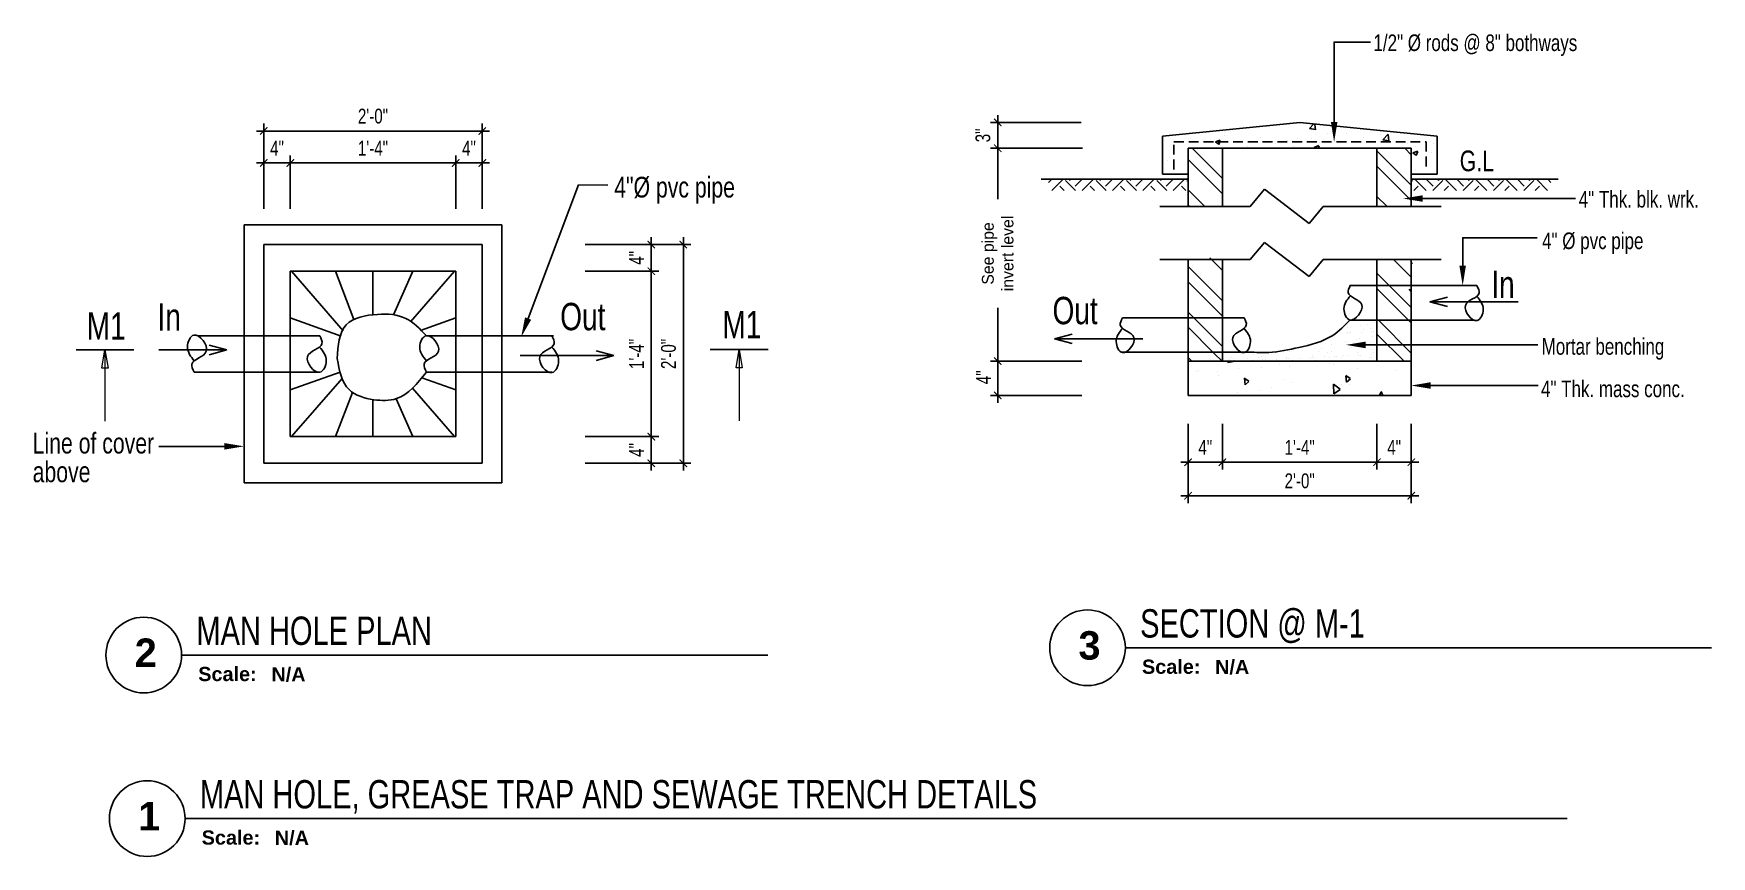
# Model space of a CAD drawing. Header units: inches. Extents: x 8351 to 42256, y 21052 to 33437.
# Drawn here: x 16513.5 to 16854.1, y 24119.2 to 24286.1 of the extents above; entities that cross this region are included whole.
import ezdxf
from ezdxf.enums import TextEntityAlignment as Align

# ---------------------------------------------------------------- set-up
doc = ezdxf.new("R2010")
doc.units = ezdxf.units.IN
doc.header["$MEASUREMENT"] = 0
doc.linetypes.add('DASHED', pattern=[0.75, 0.5, -0.25])
doc.layers.add('dim', color=7, linetype='Continuous')
doc.layers.add('window', color=7, linetype='Continuous')
doc.layers.add('text', color=7, linetype='Continuous', lineweight=9)
doc.layers.add('wall', color=7, linetype='Continuous', lineweight=53)
doc.styles.add('AEP style', font='swisscl.ttf')
doc.styles.add('SANSSERIFBOLD', font='sanssb__.ttf')
doc.styles.get("Standard").update_dxf_attribs({"font": 'consolab.ttf', "height": 11})
doc.dimstyles.new('A4', dxfattribs={"dimscale": 47, "dimtxt": 12, "dimasz": 0.1875, "dimexe": 0.18, "dimexo": 0.0625, "dimgap": 0.09, "dimtad": 1, "dimdec": 0, "dimzin": 0, "dimdsep": 46, "dimlunit": 4, "dimtxsty": 'Standard', "dimcen": 0.09, "dimclrd": 252, "dimclre": 252, "dimadec": 0, "dimazin": 0, "dimtfac": 1, "dimtdec": 0, "dimtix": 1, "dimtofl": 0, "dimtmove": 2, "dimatfit": 3, "dimfxl": 1, "dimtolj": 1, "dimtzin": 0, "dimlwd": 18, "dimlwe": 18, "dimarcsym": 0})

# ---------------------------------------------------------------- blocks, each defined once
blk = doc.blocks.new('_ArchTick')
at = {"color": 0, "linetype": 'ByBlock', "const_width": 0.15}
blk.add_lwpolyline([(-0.5, -0.5), (0.5, 0.5)], dxfattribs=at)
blk = doc.blocks.new('_Open30')
at = {"color": 0, "linetype": 'ByBlock', "lineweight": -2}
for p, q in [((-1, 0.268), (0, 0)), ((0, 0), (-1, -0.268)), ((0, 0), (-1, 0))]:
    blk.add_line(p, q, dxfattribs=at)
blk = doc.blocks.new('*U422')
blk.add_line((0.842, -0.513), (4.714, -0.513))
at = {"lineweight": 25}
blk.add_circle((0.592, -0.513), 0.25, dxfattribs=at)
at = {"insert": (0.952, -0.591), "char_height": 0.0938, "width": 0.39163, "attachment_point": 1, "style": 'SANSSERIFBOLD'}
blk.add_mtext('Scale: ', dxfattribs=at)
at = {"ltscale": 15, "style": 'SANSSERIFBOLD', "flags": 8}
blk.add_attdef('VIEWNAME', text='', height=0.188, dxfattribs=at).set_placement((0.942, -0.511), align=Align.BOTTOM_LEFT)
blk.add_attdef('#', text='', height=0.188, dxfattribs=at).set_placement((0.592, -0.511), align=Align.MIDDLE_CENTER)
blk.add_attdef('VPSCALE', text='', height=0.0938, dxfattribs=at).set_placement((1.362, -0.589), align=Align.TOP_LEFT)
blk = doc.blocks.new('*U423')
blk.add_line((0.842, -0.513), (4.714, -0.513))
at = {"lineweight": 25}
blk.add_circle((0.592, -0.513), 0.25, dxfattribs=at)
at = {"insert": (0.952, -0.591), "char_height": 0.0938, "width": 0.39163, "attachment_point": 1, "style": 'SANSSERIFBOLD'}
blk.add_mtext('Scale: ', dxfattribs=at)
at = {"ltscale": 15, "style": 'SANSSERIFBOLD', "flags": 8}
blk.add_attdef('VIEWNAME', text='', height=0.188, dxfattribs=at).set_placement((0.942, -0.511), align=Align.BOTTOM_LEFT)
blk.add_attdef('#', text='', height=0.188, dxfattribs=at).set_placement((0.592, -0.511), align=Align.MIDDLE_CENTER)
blk.add_attdef('VPSCALE', text='', height=0.0938, dxfattribs=at).set_placement((1.362, -0.589), align=Align.TOP_LEFT)
blk = doc.blocks.new('*U425')
blk.add_line((0.842, -0.513), (9.973, -0.513))
at = {"lineweight": 25}
blk.add_circle((0.592, -0.513), 0.25, dxfattribs=at)
at = {"insert": (0.952, -0.591), "char_height": 0.0938, "width": 0.39163, "attachment_point": 1, "style": 'SANSSERIFBOLD'}
blk.add_mtext('Scale: ', dxfattribs=at)
at = {"ltscale": 15, "style": 'SANSSERIFBOLD', "flags": 8}
blk.add_attdef('VIEWNAME', text='', height=0.188, dxfattribs=at).set_placement((0.942, -0.511), align=Align.BOTTOM_LEFT)
blk.add_attdef('#', text='', height=0.188, dxfattribs=at).set_placement((0.592, -0.511), align=Align.MIDDLE_CENTER)
blk.add_attdef('VPSCALE', text='', height=0.0938, dxfattribs=at).set_placement((1.362, -0.589), align=Align.TOP_LEFT)

msp = doc.modelspace()

# ---------------------------------------------------------------- linework, layer by layer
at = {"color": 0, "linetype": 'ByBlock'}
for p, q in [((16560.25, 24261.34), (16560.25, 24267.83)), ((16604.6, 24261.34), (16604.6, 24267.83)), ((16726.18, 24268.06), (16707.72, 24268.06)), ((16709.22, 24268.06), (16709.22, 24269.56)), ((16709.22, 24262.83), (16709.22, 24268.06)), ((16558.75, 24266.33), (16606.1, 24266.33)), ((16709.22, 24264.33), (16709.22, 24252.53)), ((16560.25, 24259.84), (16558.75, 24259.84)), ((16560.25, 24250.54), (16560.25, 24261.34)), ((16565.64, 24259.84), (16560.25, 24259.84)), ((16564.14, 24259.84), (16600.71, 24259.84)), ((16565.64, 24250.54), (16565.64, 24261.34)), ((16565.64, 24259.84), (16567.14, 24259.84)), ((16599.21, 24259.84), (16597.71, 24259.84)), ((16599.21, 24250.54), (16599.21, 24261.34)), ((16604.6, 24259.84), (16599.21, 24259.84)), ((16604.6, 24250.54), (16604.6, 24261.34)), ((16604.6, 24259.84), (16606.1, 24259.84)), ((16726.4, 24262.83), (16707.72, 24262.83)), ((16709.22, 24262.83), (16709.22, 24261.33)), ((16625.47, 24243.29), (16640.41, 24243.29)), ((16638.91, 24243.29), (16638.91, 24244.79)), ((16638.91, 24237.89), (16638.91, 24243.29)), ((16640.41, 24243.29), (16646.91, 24243.29)), ((16645.41, 24244.79), (16645.41, 24197.43)), ((16638.91, 24239.39), (16638.91, 24202.83)), ((16565.9, 24237.89), (16576.39, 24225.82)), ((16578.56, 24228.11), (16574.84, 24237.89)), ((16582.42, 24229.06), (16582.42, 24237.89)), ((16586.59, 24229.05), (16590.49, 24237.89)), ((16598.95, 24237.89), (16590, 24227.6)), ((16625.47, 24237.89), (16640.41, 24237.89)), ((16638.91, 24237.89), (16638.91, 24236.39)), ((16709.22, 24218.16), (16709.22, 24230.44)), ((16575.99, 24224.72), (16565.64, 24228.4)), ((16592.07, 24225.86), (16599.21, 24228.4)), ((16726.3, 24219.66), (16707.72, 24219.66)), ((16709.22, 24219.66), (16709.22, 24221.16)), ((16709.22, 24212.69), (16709.22, 24219.66)), ((16575.74, 24217.41), (16565.64, 24213.82)), ((16565.9, 24204.33), (16576.16, 24216.13)), ((16592.33, 24216.27), (16599.21, 24213.82)), ((16578.26, 24213.31), (16574.84, 24204.33)), ((16598.95, 24204.33), (16590.42, 24214.14)), ((16726.3, 24212.69), (16707.72, 24212.69)), ((16709.22, 24212.69), (16709.22, 24211.19)), ((16582.42, 24211.86), (16582.42, 24204.33)), ((16587.1, 24212.02), (16590.49, 24204.33)), ((16638.91, 24204.33), (16638.91, 24205.83)), ((16747.85, 24206.96), (16747.85, 24197.65)), ((16754.82, 24206.96), (16754.82, 24197.65)), ((16786.19, 24206.96), (16786.19, 24197.65)), ((16793.15, 24206.96), (16793.15, 24197.65)), ((16625.47, 24204.33), (16640.41, 24204.33)), ((16638.91, 24198.93), (16638.91, 24204.33)), ((16625.47, 24198.93), (16640.41, 24198.93)), ((16638.91, 24198.93), (16638.91, 24197.43)), ((16640.41, 24198.93), (16646.91, 24198.93)), ((16747.85, 24199.15), (16746.35, 24199.15)), ((16754.82, 24199.15), (16747.85, 24199.15)), ((16787.69, 24199.15), (16753.32, 24199.15)), ((16754.82, 24199.15), (16756.32, 24199.15)), ((16786.19, 24199.15), (16784.69, 24199.15)), ((16793.15, 24199.15), (16786.19, 24199.15)), ((16793.15, 24199.15), (16794.65, 24199.15)), ((16747.85, 24197.65), (16747.85, 24190.85)), ((16793.15, 24197.65), (16793.15, 24190.85)), ((16746.35, 24192.35), (16794.65, 24192.35))]:
    msp.add_line(p, q, dxfattribs=at)
at = {"color": 0}
for p, q in [((16742.63, 24265.31), (16770.5, 24268.06)), ((16798.38, 24265.31), (16770.5, 24268.06)), ((16742.63, 24257.6), (16742.63, 24265.31)), ((16798.38, 24257.6), (16798.38, 24265.31)), ((16747.85, 24251.01), (16747.85, 24262.83)), ((16747.85, 24262.83), (16793.15, 24262.83)), ((16747.85, 24260.58), (16754.82, 24253.61)), ((16748.69, 24262.83), (16754.82, 24256.69)), ((16754.82, 24251.01), (16754.82, 24262.83)), ((16786.19, 24251.01), (16786.19, 24262.83)), ((16786.19, 24262.29), (16793.15, 24255.32)), ((16791.81, 24262.83), (16793.15, 24261.48)), ((16793.15, 24251.01), (16793.15, 24262.83)), ((16742.63, 24257.6), (16747.85, 24257.6)), ((16786.19, 24259.21), (16793.15, 24252.24)), ((16798.38, 24257.6), (16793.15, 24257.6)), ((16747.85, 24254.42), (16751.27, 24251.01)), ((16786.19, 24253.05), (16788.23, 24251.01)), ((16747.85, 24251.34), (16748.19, 24251.01)), ((16608.6, 24247.29), (16556.25, 24247.29)), ((16556.25, 24194.93), (16556.25, 24247.29)), ((16608.6, 24194.93), (16608.6, 24247.29)), ((16604.6, 24243.29), (16560.25, 24243.29)), ((16560.25, 24198.93), (16560.25, 24243.29)), ((16604.6, 24198.93), (16604.6, 24243.29)), ((16747.85, 24212.69), (16747.85, 24240.24)), ((16752.23, 24240.62), (16754.82, 24238.03)), ((16754.82, 24219.66), (16754.82, 24240.24)), ((16786.19, 24219.66), (16786.19, 24240.24)), ((16789.68, 24240.13), (16793.15, 24236.66)), ((16793.02, 24239.87), (16793.41, 24239.48)), ((16793.15, 24212.69), (16793.15, 24240.24)), ((16599.21, 24237.89), (16565.64, 24237.89)), ((16565.64, 24204.33), (16565.64, 24237.89)), ((16599.21, 24204.33), (16599.21, 24237.89)), ((16747.85, 24238.84), (16754.82, 24231.87)), ((16786.19, 24237.47), (16788.8, 24234.85)), ((16747.85, 24235.76), (16754.82, 24228.79)), ((16786.19, 24234.39), (16793.15, 24227.42)), ((16786.32, 24234.96), (16793.29, 24234.96)), ((16788.8, 24234.85), (16793.15, 24230.5)), ((16792.69, 24234.22), (16793.15, 24233.76)), ((16747.85, 24229.6), (16754.82, 24222.63)), ((16747.85, 24228.45), (16754.82, 24228.45)), ((16747.85, 24226.52), (16753, 24221.36)), ((16780.12, 24226.56), (16780.12, 24226.56)), ((16782.91, 24226.88), (16782.91, 24226.88)), ((16783.39, 24225.98), (16783.39, 24225.98)), ((16784.26, 24227.11), (16784.26, 24227.11)), ((16784.78, 24226.31), (16784.78, 24226.31)), ((16784.82, 24227.84), (16784.82, 24227.84)), ((16785.74, 24227.4), (16785.74, 24227.4)), ((16786.19, 24227.99), (16793.15, 24227.99)), ((16786.53, 24227.88), (16793.15, 24221.26)), ((16546.81, 24224.81), (16560.25, 24224.81)), ((16565.64, 24224.81), (16560.25, 24224.81)), ((16565.64, 24224.81), (16571.6, 24224.81)), ((16593.25, 24224.81), (16599.21, 24224.81)), ((16604.6, 24224.81), (16599.21, 24224.81)), ((16604.6, 24224.81), (16619.04, 24224.81)), ((16776.91, 24223.11), (16776.91, 24223.11)), ((16779.73, 24223.62), (16779.73, 24223.62)), ((16779.93, 24225.24), (16779.93, 24225.24)), ((16780.17, 24225.36), (16780.17, 24225.36)), ((16780.61, 24225.38), (16780.61, 24225.38)), ((16780.78, 24225.42), (16780.78, 24225.42)), ((16780.95, 24222.47), (16780.95, 24222.47)), ((16781.38, 24223.36), (16781.38, 24223.36)), ((16781.94, 24224.09), (16781.94, 24224.09)), ((16782.57, 24224.26), (16782.57, 24224.26)), ((16782.96, 24225.49), (16782.96, 24225.49)), ((16784.01, 24223.14), (16784.01, 24223.14)), ((16784.86, 24223.33), (16784.86, 24223.33)), ((16785.01, 24225.58), (16785.01, 24225.58)), ((16785.37, 24224.59), (16785.37, 24224.59)), ((16785.45, 24225.59), (16785.45, 24225.59)), ((16786.19, 24225.15), (16791.78, 24219.55)), ((16522.17, 24221.94), (16533.89, 24221.94)), ((16650.88, 24222.03), (16662.6, 24222.03)), ((16747.85, 24221.48), (16754.82, 24221.48)), ((16747.85, 24220.36), (16748.66, 24219.55)), ((16747.85, 24219.66), (16793.15, 24219.66)), ((16753, 24221.36), (16754.82, 24219.55)), ((16756.03, 24219.72), (16756.03, 24219.72)), ((16756.2, 24219.97), (16756.2, 24219.97)), ((16756.59, 24220.45), (16756.59, 24220.45)), ((16757.05, 24220.16), (16757.05, 24220.16)), ((16757.2, 24219.82), (16757.2, 24219.82)), ((16758.19, 24219.73), (16758.19, 24219.73)), ((16758.63, 24219.75), (16758.63, 24219.75)), ((16760, 24220.15), (16760, 24220.15)), ((16760.98, 24219.86), (16760.98, 24219.86)), ((16761.05, 24221.05), (16761.05, 24221.05)), ((16762.22, 24220.44), (16762.22, 24220.44)), ((16762.82, 24220.66), (16762.82, 24220.66)), ((16763.03, 24219.95), (16763.03, 24219.95)), ((16763.47, 24219.96), (16763.47, 24219.96)), ((16765.66, 24221.3), (16765.66, 24221.3)), ((16765.82, 24220.07), (16765.82, 24220.07)), ((16767.82, 24220.39), (16767.82, 24220.39)), ((16767.87, 24220.16), (16767.87, 24220.16)), ((16768.31, 24220.18), (16768.31, 24220.18)), ((16768.45, 24221.63), (16768.45, 24221.63)), ((16769.04, 24219.83), (16769.04, 24219.83)), ((16770.66, 24220.28), (16770.66, 24220.28)), ((16772.71, 24220.37), (16772.71, 24220.37)), ((16773.04, 24220.71), (16773.04, 24220.71)), ((16773.15, 24220.39), (16773.15, 24220.39)), ((16773.45, 24220.38), (16773.45, 24220.38)), ((16773.73, 24219.84), (16773.73, 24219.84)), ((16774.32, 24221.51), (16774.32, 24221.51)), ((16774.88, 24222.24), (16774.88, 24222.24)), ((16775.5, 24220.49), (16775.5, 24220.49)), ((16776.1, 24221.39), (16776.1, 24221.39)), ((16776.56, 24220.48), (16776.56, 24220.48)), ((16776.95, 24221.58), (16776.95, 24221.58)), ((16777.55, 24220.58), (16777.55, 24220.58)), ((16777.98, 24220.6), (16777.98, 24220.6)), ((16779.06, 24220.33), (16779.06, 24220.33)), ((16779.36, 24220.81), (16779.36, 24220.81)), ((16780.33, 24220.7), (16780.33, 24220.7)), ((16780.51, 24222.23), (16780.51, 24222.23)), ((16782.18, 24221.32), (16782.18, 24221.32)), ((16782.39, 24220.79), (16782.39, 24220.79)), ((16782.82, 24220.81), (16782.82, 24220.81)), ((16784.69, 24220.32), (16784.69, 24220.32)), ((16785.02, 24221.96), (16785.02, 24221.96)), ((16785.03, 24220.38), (16785.03, 24220.38)), ((16785.17, 24220.91), (16785.17, 24220.91)), ((16785.56, 24221.46), (16785.56, 24221.46)), ((16786.11, 24222.18), (16786.11, 24222.18)), ((16546.12, 24217.41), (16560.25, 24217.41)), ((16565.64, 24217.41), (16560.25, 24217.41)), ((16565.64, 24217.41), (16571.6, 24217.41)), ((16593.25, 24217.41), (16599.21, 24217.41)), ((16604.6, 24217.41), (16599.21, 24217.41)), ((16604.6, 24217.41), (16618.73, 24217.41)), ((16747.85, 24212.69), (16793.15, 24212.69)), ((16599.21, 24204.33), (16565.64, 24204.33)), ((16604.6, 24198.93), (16560.25, 24198.93)), ((16608.6, 24194.93), (16556.25, 24194.93))]:
    msp.add_line(p, q, dxfattribs=at)
at = {"color": 0, "lineweight": 25, "ltscale": 10}
for p, q in [((16747.85, 24256.55), (16718.05, 24256.55)), ((16793.15, 24256.55), (16822.96, 24256.55)), ((16763.34, 24254.5), (16760.42, 24251.01)), ((16772.41, 24247.6), (16763.34, 24254.5)), ((16760.42, 24251.01), (16742.14, 24251.01)), ((16775.26, 24251.01), (16772.41, 24247.6)), ((16799.24, 24251.01), (16775.26, 24251.01)), ((16763.34, 24243.74), (16760.42, 24240.24)), ((16772.41, 24236.84), (16763.34, 24243.74)), ((16760.42, 24240.24), (16742.14, 24240.24)), ((16775.26, 24240.24), (16772.41, 24236.84)), ((16799.24, 24240.24), (16775.26, 24240.24)), ((16786.32, 24234.96), (16780.71, 24234.96)), ((16806.48, 24234.96), (16793.15, 24234.96)), ((16747.85, 24228.45), (16734.53, 24228.45)), ((16759.24, 24228.45), (16754.82, 24228.45)), ((16786.19, 24227.99), (16780.71, 24227.99)), ((16805.83, 24227.99), (16793.15, 24227.99)), ((16747.85, 24221.48), (16734.24, 24221.48)), ((16760.3, 24221.48), (16754.82, 24221.48))]:
    msp.add_line(p, q, dxfattribs=at)
at = {"color": 0}
for points in [[(16800.5, 24231.67), (16814.82, 24231.67)], [(16724.31, 24224.17), (16738.64, 24224.17)], [(16549.15, 24221.91), (16538.96, 24221.91)], [(16627.73, 24220.76), (16612.32, 24220.76)]]:
    msp.add_lwpolyline(points, dxfattribs=at)
at = {"color": 0, "lineweight": 25, "ltscale": 10}
for points in [[(16780.77, 24234.96), (16780.33, 24233.55), (16783.1, 24231.08), (16780.71, 24227.99), (16779.49, 24230.24), (16780.78, 24232.91)], [(16806.48, 24234.96), (16806.92, 24233.43), (16804.15, 24230.96), (16806.49, 24227.89), (16807.75, 24230.12), (16806.46, 24232.79)], [(16734.53, 24228.45), (16734.09, 24226.92), (16736.86, 24224.44), (16734.52, 24221.38), (16733.26, 24223.61), (16734.54, 24226.28)], [(16759.24, 24228.45), (16759.67, 24226.92), (16756.91, 24224.44), (16759.25, 24221.38), (16760.51, 24223.61), (16759.22, 24226.28)]]:
    msp.add_spline(points, degree=3, dxfattribs=at)
at = {"color": 0, "linetype": 'ByBlock'}
for points in [[(16593.25, 24224.81), (16589.08, 24228.31), (16583.34, 24229.14), (16576.99, 24227.01), (16575.15, 24220.17)], [(16593.25, 24217.41), (16587.16, 24212.04), (16582.59, 24211.83), (16577.57, 24213.87), (16575.15, 24220.17)]]:
    msp.add_spline(points, degree=3, dxfattribs=at)
at = {"color": 0}
for points in [[(16760.3, 24221.48), (16764.23, 24221.43), (16770.35, 24222.42), (16777.2, 24224.87), (16780.71, 24227.99)], [(16546.12, 24217.41), (16545.65, 24219.04), (16548.59, 24221.66), (16546.1, 24224.92), (16544.77, 24222.55), (16546.13, 24219.72)], [(16571.6, 24224.81), (16572.06, 24223.18), (16569.13, 24220.56), (16571.6, 24217.41), (16572.95, 24219.67), (16571.58, 24222.5)], [(16593.25, 24217.41), (16592.79, 24219.04), (16595.72, 24221.66), (16593.25, 24224.81), (16591.9, 24222.55), (16593.27, 24219.72)], [(16618.73, 24224.81), (16619.2, 24223.18), (16616.26, 24220.56), (16618.75, 24217.31), (16620.08, 24219.67), (16618.72, 24222.5)]]:
    msp.add_spline(points, degree=3, dxfattribs=at)
at = {"layer": 'dim', "color": 0}
for p, q in [((16772.47, 24266.84), (16773.3, 24267.71)), ((16772.47, 24266.84), (16773.71, 24266.65)), ((16773.71, 24266.6), (16773.59, 24267.67)), ((16748.4, 24264.75), (16748.4, 24264.75)), ((16753.41, 24264.12), (16754.38, 24264.49)), ((16753.41, 24264.12), (16754.1, 24263.65)), ((16754.1, 24263.59), (16754.39, 24264.43)), ((16755.14, 24265.35), (16755.14, 24265.35)), ((16756.53, 24266.15), (16756.53, 24266.15)), ((16762.58, 24265.04), (16762.58, 24265.04)), ((16765.58, 24263.79), (16765.58, 24263.79)), ((16768, 24264.48), (16768, 24264.48)), ((16769.31, 24263.23), (16769.31, 24263.23)), ((16770.02, 24264.73), (16770.02, 24264.73)), ((16772.82, 24264.84), (16772.82, 24264.84)), ((16773.44, 24263), (16774.41, 24263.38)), ((16774.25, 24262.83), (16774.42, 24263.32)), ((16774.59, 24263.93), (16774.59, 24263.93)), ((16776.13, 24265.88), (16776.13, 24265.88)), ((16777.46, 24264.41), (16777.46, 24264.41)), ((16779.97, 24265.82), (16779.97, 24265.82)), ((16783.4, 24265.09), (16783.4, 24265.09)), ((16784.9, 24264.1), (16784.9, 24264.1)), ((16786.88, 24265.54), (16786.88, 24265.54)), ((16787.35, 24264.54), (16788.43, 24265.67)), ((16787.35, 24264.54), (16788.59, 24264.35)), ((16788.59, 24264.29), (16788.44, 24265.62)), ((16792.34, 24263.78), (16792.34, 24263.78)), ((16797.71, 24263.79), (16797.71, 24263.79)), ((16742.63, 24259.98), (16742.67, 24260)), ((16742.63, 24259.79), (16742.67, 24259.94)), ((16743.61, 24260.3), (16743.61, 24260.3)), ((16744.14, 24260.87), (16744.14, 24260.87)), ((16758.54, 24262.9), (16758.54, 24262.9)), ((16759.87, 24263.09), (16759.87, 24263.09)), ((16773.44, 24263), (16773.7, 24262.83)), ((16793.47, 24261.89), (16794.45, 24262.26)), ((16793.47, 24261.89), (16794.16, 24261.42)), ((16794.09, 24263.12), (16794.09, 24263.12)), ((16794.17, 24261.36), (16794.45, 24262.2)), ((16797.3, 24261.9), (16797.3, 24261.9)), ((16744.98, 24258.55), (16744.98, 24258.55)), ((16793.92, 24258.48), (16793.92, 24258.48)), ((16755.94, 24219.35), (16756.08, 24219.66)), ((16755.94, 24219.35), (16756.97, 24219.55)), ((16756.95, 24219.61), (16756.92, 24219.66)), ((16774.71, 24219.61), (16774.71, 24219.61)), ((16776.62, 24219.09), (16776.62, 24219.09)), ((16777.4, 24219.02), (16777.4, 24219.02)), ((16790.2, 24219.57), (16790.2, 24219.57)), ((16749.61, 24217.53), (16749.61, 24217.53)), ((16749.94, 24217.82), (16749.94, 24217.82)), ((16753.85, 24217.51), (16753.85, 24217.51)), ((16754.04, 24216.76), (16754.04, 24216.76)), ((16757.99, 24218.24), (16757.99, 24218.24)), ((16760.18, 24215.59), (16759.26, 24216.22)), ((16759.4, 24214.86), (16759.28, 24216.16)), ((16762.73, 24218.37), (16762.73, 24218.37)), ((16766.34, 24218.91), (16766.34, 24218.91)), ((16767.19, 24216.02), (16767.19, 24216.02)), ((16768.39, 24218.62), (16768.39, 24218.62)), ((16780.77, 24216.1), (16779.85, 24216.73)), ((16779.98, 24215.37), (16779.87, 24216.67)), ((16779.98, 24215.37), (16780.79, 24216.04)), ((16782.31, 24218.25), (16782.31, 24218.25)), ((16789.98, 24217.78), (16789.98, 24217.78)), ((16793.06, 24215.85), (16793.06, 24215.85)), ((16757.81, 24213.26), (16757.81, 24213.26)), ((16759.4, 24214.86), (16760.2, 24215.53)), ((16762.28, 24213.63), (16762.28, 24213.63)), ((16764.79, 24214.37), (16764.79, 24214.37)), ((16769.04, 24215.31), (16769.04, 24215.31)), ((16778.69, 24213.96), (16777.38, 24215)), ((16777.43, 24212.99), (16777.39, 24214.95)), ((16777.43, 24212.99), (16778.7, 24213.92)), ((16779.01, 24215), (16779.01, 24215)), ((16780.57, 24214.84), (16780.57, 24214.84)), ((16786.72, 24212.69), (16787.04, 24213.4)), ((16787.4, 24212.69), (16787.02, 24213.46)), ((16793.05, 24212.89), (16793.05, 24212.89))]:
    msp.add_line(p, q, dxfattribs=at)
at = {"layer": 'wall', "color": 0, "lineweight": 25, "ltscale": 10}
for p, q in [((16753.12, 24251.01), (16753.12, 24251.01)), ((16753.12, 24240.24), (16753.12, 24240.24))]:
    msp.add_line(p, q, dxfattribs=at)
at = {"layer": 'window', "color": 0, "linetype": 'DASHED', "ltscale": 4}
for p, q in [((16744.98, 24258.55), (16744.98, 24264.15)), ((16744.98, 24264.15), (16796.17, 24264.15)), ((16796.17, 24264.15), (16796.17, 24258.55))]:
    msp.add_line(p, q, dxfattribs=at)
at = {"layer": 'window', "color": 0}
for p, q in [((16719.53, 24255.91), (16720.17, 24256.55)), ((16720.19, 24254.26), (16722.48, 24256.55)), ((16723.77, 24256.3), (16724.02, 24256.55)), ((16724.92, 24255.14), (16726.33, 24256.55)), ((16726.35, 24254.26), (16728.64, 24256.55)), ((16729.93, 24256.3), (16730.18, 24256.55)), ((16731.08, 24255.14), (16732.49, 24256.55)), ((16732.51, 24254.26), (16734.8, 24256.55)), ((16736.09, 24256.3), (16736.34, 24256.55)), ((16737.24, 24255.14), (16738.65, 24256.55)), ((16738.67, 24254.26), (16740.96, 24256.55)), ((16742.25, 24256.3), (16742.5, 24256.55)), ((16743.4, 24255.14), (16744.81, 24256.55)), ((16744.83, 24254.26), (16747.12, 24256.55)), ((16796.17, 24254.26), (16793.88, 24256.55)), ((16797.61, 24255.14), (16796.19, 24256.55)), ((16798.76, 24256.3), (16798.51, 24256.55)), ((16802.33, 24254.26), (16800.05, 24256.55)), ((16803.77, 24255.14), (16802.36, 24256.55)), ((16804.92, 24256.3), (16804.67, 24256.55)), ((16808.49, 24254.26), (16806.21, 24256.55)), ((16809.93, 24255.14), (16808.52, 24256.55)), ((16811.08, 24256.3), (16810.83, 24256.55)), ((16814.65, 24254.26), (16812.37, 24256.55)), ((16816.09, 24255.14), (16814.68, 24256.55)), ((16817.24, 24256.3), (16816.99, 24256.55)), ((16820.81, 24254.26), (16818.53, 24256.55)), ((16821.48, 24255.91), (16820.84, 24256.55)), ((16722.72, 24254.26), (16721.84, 24255.14)), ((16725.03, 24254.26), (16723, 24256.3)), ((16728.88, 24254.26), (16728, 24255.14)), ((16731.19, 24254.26), (16729.16, 24256.3)), ((16735.04, 24254.26), (16734.16, 24255.14)), ((16737.35, 24254.26), (16735.32, 24256.3)), ((16741.2, 24254.26), (16740.32, 24255.14)), ((16743.51, 24254.26), (16741.48, 24256.3)), ((16747.36, 24254.26), (16746.48, 24255.14)), ((16747.76, 24256.18), (16747.64, 24256.3)), ((16793.25, 24256.18), (16793.37, 24256.3)), ((16793.65, 24254.26), (16794.53, 24255.14)), ((16797.5, 24254.26), (16799.53, 24256.3)), ((16799.81, 24254.26), (16800.69, 24255.14)), ((16803.66, 24254.26), (16805.69, 24256.3)), ((16805.97, 24254.26), (16806.85, 24255.14)), ((16809.82, 24254.26), (16811.85, 24256.3)), ((16812.13, 24254.26), (16813.01, 24255.14)), ((16815.98, 24254.26), (16818.01, 24256.3)), ((16818.29, 24254.26), (16819.17, 24255.14))]:
    msp.add_line(p, q, dxfattribs=at)
for points in [[(16777.49, 24268.15), (16777.49, 24284.36), (16784.85, 24284.36)], [(16613.9, 24228.28), (16624.14, 24255.39), (16630.07, 24255.37)], [(16795.49, 24252.63), (16826.47, 24252.63)], [(16783.89, 24222.94), (16818.84, 24222.94)], [(16797.11, 24214.7), (16818.87, 24214.7)]]:
    msp.add_lwpolyline(points, dxfattribs=at)
at = {"layer": 'window', "color": 0, "extrusion": (0, 0, -1)}
for points in [[(-16803.58, 24238.99), (-16803.58, 24244.66), (-16818.73, 24244.66)], [(-16552.24, 24202.36), (-16538.98, 24202.36)]]:
    msp.add_lwpolyline(points, dxfattribs=at)
at = {"layer": 'window', "color": 0}
for points in [[(16778.16, 24268.15), (16777.49, 24264.15), (16776.83, 24268.15)], [(16795.49, 24251.97), (16791.49, 24252.63), (16795.49, 24253.3)], [(16614.52, 24228.05), (16612.49, 24224.54), (16613.28, 24228.52)], [(16783.89, 24222.27), (16779.89, 24222.94), (16783.89, 24223.61)], [(16797.11, 24214.04), (16793.11, 24214.7), (16797.11, 24215.37)]]:
    msp.add_solid(points, dxfattribs=at)
at = {"layer": 'window', "color": 0, "extrusion": (0, 0, -1)}
for points in [[(-16802.91, 24238.99), (-16803.58, 24234.99), (-16804.24, 24238.99)], [(-16552.24, 24201.7), (-16556.24, 24202.36), (-16552.24, 24203.03)]]:
    msp.add_solid(points, dxfattribs=at)

# ---------------------------------------------------------------- block references
at = {"color": 0, "linetype": 'ByBlock', "xscale": 1.5, "yscale": 1.5, "zscale": 1.5}
for p, rotation in [((16560.25, 24266.33), 180), ((16709.22, 24268.06), 270), ((16709.22, 24262.83), 90), ((16709.22, 24262.83), 90), ((16565.64, 24259.84), 180), ((16565.64, 24259.84), 180), ((16604.6, 24259.84), 180), ((16638.91, 24243.29), 270), ((16645.41, 24243.29), 90), ((16638.91, 24237.89), 90), ((16638.91, 24237.89), 90), ((16709.22, 24219.66), 270), ((16709.22, 24219.66), 270), ((16709.22, 24212.69), 90), ((16638.91, 24204.33), 270), ((16638.91, 24204.33), 270), ((16638.91, 24198.93), 90), ((16645.41, 24198.93), 270), ((16754.82, 24199.15), 180), ((16754.82, 24199.15), 180), ((16793.15, 24199.15), 180), ((16747.85, 24192.35), 180)]:
    msp.add_blockref('_ArchTick', p, dxfattribs=dict(at, rotation=rotation))
for p in [(16604.6, 24266.33), (16560.25, 24259.84), (16599.21, 24259.84), (16599.21, 24259.84), (16747.85, 24199.15), (16786.19, 24199.15), (16786.19, 24199.15), (16793.15, 24192.35)]:
    msp.add_blockref('_ArchTick', p, dxfattribs=at)
at = {"color": 0, "xscale": 3.600000000034925, "yscale": 3.600000000034925, "zscale": 3.600000000034925, "rotation": 180}
for p in [(16796.9, 24231.67), (16720.71, 24224.17)]:
    msp.add_blockref('_Open30', p, dxfattribs=at)
at = {"color": 0, "xscale": 3.600000000034925, "yscale": 3.600000000034925, "zscale": 3.600000000034925}
for p in [(16552.75, 24221.91), (16631.33, 24220.76)]:
    msp.add_blockref('_Open30', p, dxfattribs=at)
at = {"color": 0, "lineweight": 9}
ref = msp.add_blockref('*U422', (16517.71, 24175.78), dxfattribs=dict(at, xscale=30.72013234706868, yscale=30.72013234706868, zscale=30.72013234706868))
ref.add_attrib('#', '2', dxfattribs={"ltscale": 15, "height": 5.76, "style": 'SANSSERIFBOLD'}).set_placement((16536.3, 24160.51), align=Align.MIDDLE_CENTER)
ref.add_attrib('VIEWNAME', 'MAN HOLE PLAN', dxfattribs={"ltscale": 15, "height": 5.7494, "style": 'AEP style'}).set_placement((16546.58, 24160.36), align=Align.BOTTOM_LEFT)
ref.add_attrib('VPSCALE', 'N/A', dxfattribs={"ltscale": 15, "height": 2.88, "style": 'SANSSERIFBOLD'}).set_placement((16561.81, 24157.55), align=Align.TOP_LEFT)
ref = msp.add_blockref('*U423', (16709.25, 24177.26), dxfattribs=dict(at, xscale=30.72013234706868, yscale=30.72013234706868, zscale=30.72013234706868))
ref.add_attrib('#', '3', dxfattribs={"ltscale": 15, "height": 5.76, "style": 'SANSSERIFBOLD'}).set_placement((16727.84, 24161.99), align=Align.MIDDLE_CENTER)
ref.add_attrib('VIEWNAME', 'SECTION @ M-1', dxfattribs={"ltscale": 15, "height": 5.7494, "style": 'AEP style'}).set_placement((16738.12, 24161.85), align=Align.BOTTOM_LEFT)
ref.add_attrib('VPSCALE', 'N/A', dxfattribs={"ltscale": 15, "height": 2.88, "style": 'SANSSERIFBOLD'}).set_placement((16753.34, 24159.04), align=Align.TOP_LEFT)
ref = msp.add_blockref('*U425', (16518.41, 24142.61), dxfattribs=dict(at, xscale=30.72013234706868, yscale=30.72013234706868, zscale=30.72013234706868))
ref.add_attrib('#', '1', dxfattribs={"ltscale": 15, "height": 5.76, "style": 'SANSSERIFBOLD'}).set_placement((16537, 24127.34), align=Align.MIDDLE_CENTER)
ref.add_attrib('VIEWNAME', 'MAN HOLE, GREASE TRAP AND SEWAGE TRENCH DETAILS', dxfattribs={"ltscale": 15, "height": 5.7494, "style": 'AEP style'}).set_placement((16547.28, 24127.19), align=Align.BOTTOM_LEFT)
ref.add_attrib('VPSCALE', 'N/A', dxfattribs={"ltscale": 15, "height": 2.88, "style": 'SANSSERIFBOLD'}).set_placement((16562.5, 24124.38), align=Align.TOP_LEFT)

# ---------------------------------------------------------------- texts
at = {"color": 0, "style": 'AEP style'}
for s, height, p in [('1/2" %%C rods @ 8" bothways', 3.36, (16785.47, 24282.55)), ('4"%%C pvc pipe', 4.2, (16631.38, 24252.84)), ('4" Thk. blk. wrk.', 3.36, (16827.13, 24250.81)), ('4" %%C pvc pipe', 3.36, (16819.7, 24242.38)), ('Mortar benching', 3.36, (16819.61, 24220.95)), ('4" Thk. mass conc.', 3.36, (16819.47, 24212.34)), ('Line of cover', 4.2, (16513.35, 24200.91)), ('above', 4.2, (16513.35, 24195.09))]:
    msp.add_text(s, height=height, dxfattribs=at).set_placement(p)
at = {"color": 0, "linetype": 'ByBlock', "style": 'AEP style'}
msp.add_text('G.L', height=4.2, dxfattribs=at).set_placement((16802.98, 24258.17))
at = {"color": 0, "linetype": 'ByBlock', "char_height": 3, "attachment_point": 5, "style": 'AEP style'}
for s, insert in [('\\A1;2\'-0"', (16582.42, 24269.33)), ('\\A1;4" ', (16562.94, 24262.84)), ('\\A1;1\'-4"', (16582.42, 24262.84)), ('\\A1;4" ', (16601.9, 24262.84)), ('\\A1;4"', (16751.34, 24202.15)), ('\\A1;1\'-4"', (16770.5, 24202.15)), ('\\A1;4"', (16789.67, 24202.15)), ('\\A1;2\'-0"', (16770.5, 24195.35))]:
    msp.add_mtext(s, dxfattribs=dict(at, insert=insert))
at = {"color": 0, "linetype": 'ByBlock', "char_height": 3, "attachment_point": 5, "rotation": 90, "style": 'AEP style'}
for s, insert in [('\\A1;3"', (16706.22, 24265.44)), ('\\A1;{\\Fextslim2|c0;\\H0.8x;See pipe \\Pinvert level}', (16709.22, 24241.49)), ('\\A1;4" ', (16635.91, 24240.59)), ('\\A1;1\'-4"', (16635.91, 24221.11)), ('\\A1;2\'-0"', (16642.41, 24221.11)), ('\\A1;4"', (16706.32, 24216.37)), ('\\A1;4" ', (16635.91, 24201.63))]:
    msp.add_mtext(s, dxfattribs=dict(at, insert=insert))
at = {"layer": 'text', "color": 0, "style": 'AEP style'}
for s, p in [('In', (16809.39, 24232.43)), ('Out', (16720.34, 24227.14)), ('M1', (16524.33, 24224.02)), ('In', (16538.69, 24225.83)), ('Out', (16620.42, 24225.92)), ('M1', (16653.34, 24224.3))]:
    msp.add_text(s, height=5.544, dxfattribs=at).set_placement(p)

# ---------------------------------------------------------------- leaders
at = {"color": 0}
for points in [[(16528.03, 24221.94), (16528.03, 24207.49)], [(16656.74, 24222.03), (16656.74, 24207.57)]]:
    msp.add_leader(points, dimstyle='A4', override={"dimscale": 20, "dimtad": 0, "dimldrblk": 'ClosedBlank'}, dxfattribs=at)

doc.saveas('drawing.dxf')
